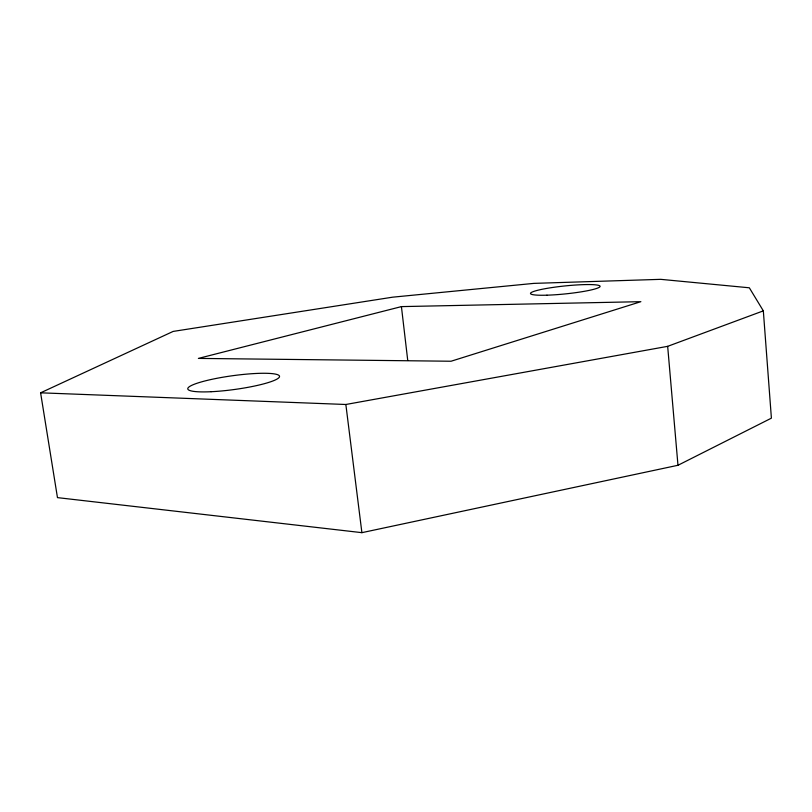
<?xml version="1.0" encoding="UTF-8"?>
<svg xmlns="http://www.w3.org/2000/svg" width="812" height="812" viewBox="0 0 812 812"><rect width="100%" height="100%" fill="white"/><g stroke="black" fill="none" stroke-linecap="round" stroke-linejoin="round"><path stroke-width="1.22" d="M677.979 465.276L771.4 418.16L763.331 310.864L749.334 287.793L660.735 279.338L533.89 283.378L392.693 297.172L173.159 331.418L40.6 392.815L57.469 497.624L361.898 532.662L677.979 465.276L667.667 346.338L763.331 310.864M401.422 306.611L198.382 358.407L451.056 361.238L640.871 301.678L401.422 306.611L407.736 360.416M40.6 392.815L345.851 404.488L667.667 346.338M345.851 404.488L361.898 532.662M546.963 295.182A35.028 3.989 -5.9 0 0 600.088 286.443A35.028 3.989 -5.9 0 0 548.75 288.067A35.028 3.989 -5.9 0 0 546.963 295.182M211.059 391.719A46.314 6.953 -7.8 0 0 279.531 376.423A46.314 6.953 -7.8 0 0 210.318 379.671A46.314 6.953 -7.8 0 0 211.059 391.719"/></g></svg>
